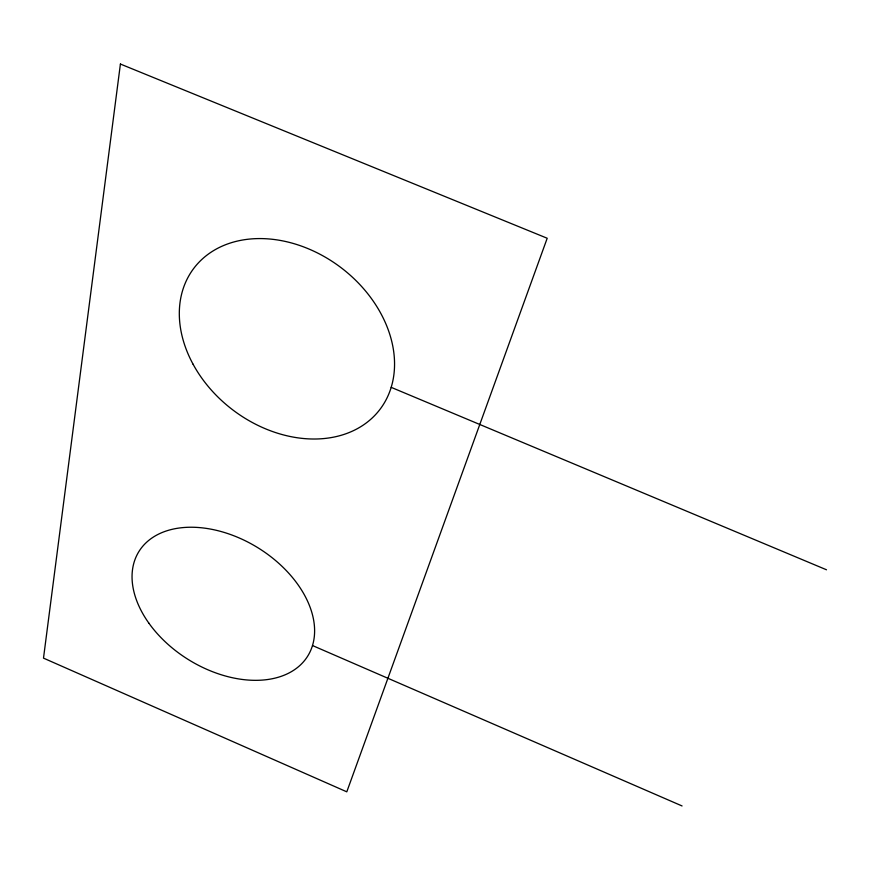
<?xml version="1.0" encoding="UTF-8"?>
<svg xmlns="http://www.w3.org/2000/svg" width="870" height="870" viewBox="0 0 870 870"><rect width="100%" height="100%" fill="white"/><g stroke="black" fill="none" stroke-linecap="round" stroke-linejoin="round"><path stroke-width="1.3" d="M391.185 387.346L826.5 569.785M312.493 645.54L682.069 805.957M120.408 64.043L43.5 658.133L346.793 791.83L547.208 238.249L120.408 64.043M148.879 623.17A99.289 65.848 31.7 0 0 306.305 658.22A99.289 65.848 31.7 0 0 214.781 529.95A99.289 65.848 31.7 0 0 148.879 623.17M193.086 364.247A116.787 89.382 37.1 0 0 379.472 410.031A116.787 89.382 37.1 0 0 288.242 242.121A116.787 89.382 37.1 0 0 193.086 364.247"/></g></svg>
